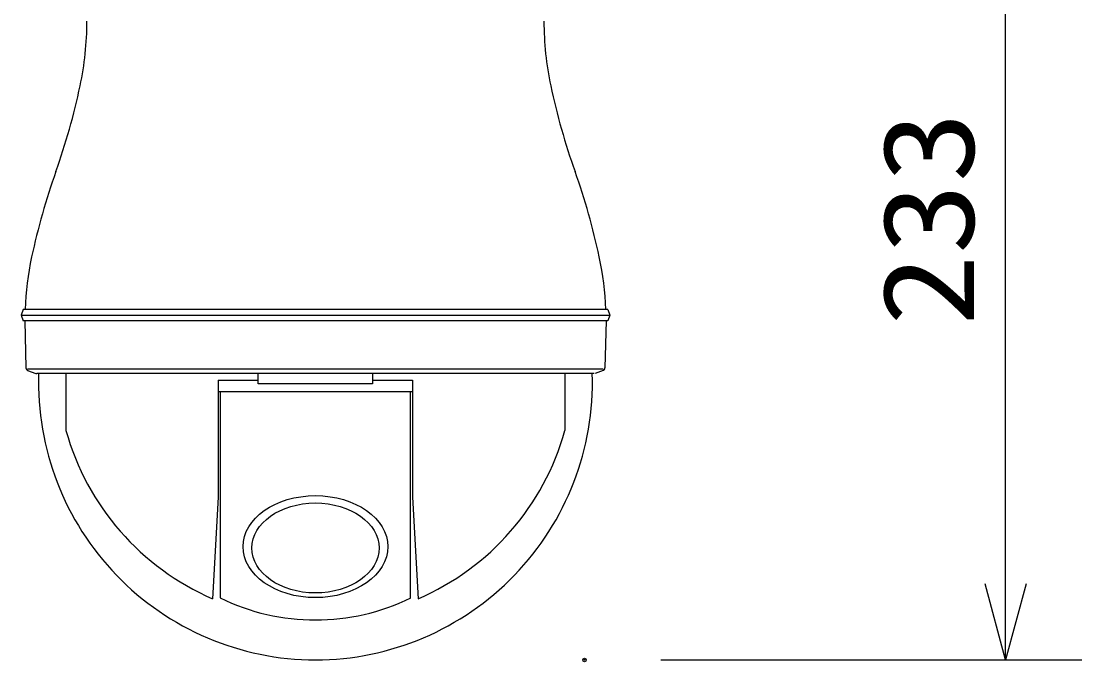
# Model space of a CAD drawing. Units: millimetres, scale not verified. Extents: x -63 to 65, y -57 to 57.
# Drawn here: x -31.79 to -3.95, y -9.1 to 7.71 of the extents above; entities that cross this region are included whole.
import ezdxf
from ezdxf.enums import TextEntityAlignment as Align

# ---------------------------------------------------------------- set-up
doc = ezdxf.new("R2010")
doc.units = ezdxf.units.MM
doc.header["$LTSCALE"] = 0.190236
doc.header["$PDMODE"] = 32
doc.header["$PDSIZE"] = 0.0951
for name, color, linetype in [('0-2_GAIKEI', 1, 'Continuous'), ('0-4_SUNPO', 3, 'Continuous'), ('0-5_DEFPOINTS', 7, 'Continuous')]:
    doc.layers.add(name, color=color, linetype=linetype)
doc.styles.add('ＭＳ ゴシック', font='')
doc.styles.get('ＭＳ ゴシック').set_extended_font_data('MS Gothic')

# ---------------------------------------------------------------- blocks, each defined once
blk = doc.blocks.new('_OPEN30')
at = {"layer": '0-5_DEFPOINTS'}
blk.add_line((0, 0), (-1, 0), dxfattribs=at)
blk.add_lwpolyline([(-1, 0.26795), (0, 0), (-1, -0.26795)], dxfattribs=at)

msp = doc.modelspace()

# ---------------------------------------------------------------- linework, layer by layer
at = {"layer": '0-2_GAIKEI', "color": 7}
for p, q in [((-16.3906, 0.1438), (-31.7409, 0.1438)), ((-16.3906, 0.1438), (-16.3407, -0.0062)), ((-16.3906, -0.156), (-31.7409, -0.156)), ((-31.6957, -0.156), (-31.6671, -1.3889)), ((-16.4355, -0.156), (-16.4642, -1.3889)), ((-16.3407, -0.0062), (-16.3906, -0.156)), ((-16.4643, -1.3911), (-16.4642, -1.3889)), ((-16.5078, -1.4219), (-31.6236, -1.4219)), ((-31.6233, -1.4518), (-31.6213, -1.4525)), ((-31.6213, -1.4525), (-31.4075, -1.5317)), ((-31.4075, -1.5317), (-31.3832, -1.5363)), ((-16.5101, -1.4525), (-16.7237, -1.5317))]:
    msp.add_line(p, q, dxfattribs=at)
at = {"layer": '0-2_GAIKEI'}
for p, q in [((-31.7907, -0.0062), (-16.3407, -0.0062)), ((-25.5658, -1.5363), (-31.3832, -1.5363)), ((-30.6157, -1.5363), (-30.6157, -3.0332)), ((-25.5658, -1.7061), (-25.5658, -1.5363)), ((-22.566, -1.5363), (-25.5658, -1.5363)), ((-17.5158, -1.5363), (-22.566, -1.5363)), ((-22.566, -1.5363), (-22.566, -1.7061)), ((-17.5158, -1.5363), (-17.5158, -3.0327)), ((-16.7478, -1.5363), (-17.5158, -1.5363)), ((-26.6157, -1.7061), (-25.5658, -1.7061)), ((-26.6157, -1.7061), (-26.6157, -2.0061)), ((-25.5658, -1.8061), (-25.5658, -1.7061)), ((-22.566, -1.8061), (-25.5658, -1.8061)), ((-22.566, -1.7061), (-22.566, -1.8061)), ((-22.566, -1.7061), (-21.5159, -1.7061)), ((-21.5159, -1.7061), (-21.5159, -2.0061)), ((-26.6157, -2.0061), (-21.5159, -2.0061)), ((-26.6157, -2.0061), (-26.6157, -4.7781)), ((-26.5659, -2.0061), (-26.5659, -7.4284)), ((-21.5659, -7.4284), (-21.5659, -2.0061)), ((-21.5159, -2.0061), (-21.5159, -4.7781)), ((-26.6157, -4.7781), (-26.766, -7.4469)), ((-21.5162, -4.7781), (-21.3658, -7.4469))]:
    msp.add_line(p, q, dxfattribs=at)
at = {"layer": '0-2_GAIKEI', "color": 7}
for points in [[(-31.7409, 0.1438), (-31.7907, -0.0062), (-31.7409, -0.156)], [(-31.6671, -1.3889), (-31.667, -1.3911), (-31.6668, -1.3932), (-31.6666, -1.3953), (-31.6663, -1.3974), (-31.6659, -1.3994), (-31.6655, -1.4015), (-31.6651, -1.4035), (-31.6645, -1.4055), (-31.6639, -1.4075), (-31.6633, -1.4095), (-31.6626, -1.4115), (-31.6618, -1.4134), (-31.661, -1.4153), (-31.6602, -1.4171), (-31.6593, -1.419), (-31.6583, -1.4208), (-31.6573, -1.4226), (-31.6562, -1.4243), (-31.6551, -1.426), (-31.6539, -1.4277), (-31.6527, -1.4293), (-31.6514, -1.431), (-31.6501, -1.4325), (-31.6487, -1.4341), (-31.6473, -1.4356), (-31.6459, -1.437), (-31.6444, -1.4384), (-31.6429, -1.4398), (-31.6413, -1.4411), (-31.6397, -1.4424), (-31.638, -1.4436), (-31.6363, -1.4448), (-31.6345, -1.446), (-31.6328, -1.4471), (-31.6309, -1.4481), (-31.6291, -1.4491), (-31.6272, -1.4501), (-31.6253, -1.4509), (-31.6233, -1.4518)], [(-16.5101, -1.4525), (-16.5081, -1.4518), (-16.5061, -1.4509), (-16.5042, -1.4501), (-16.5023, -1.4491), (-16.5005, -1.4481), (-16.4986, -1.4471), (-16.4968, -1.446), (-16.4951, -1.4448), (-16.4934, -1.4436), (-16.4917, -1.4424), (-16.4901, -1.4411), (-16.4885, -1.4398), (-16.487, -1.4384), (-16.4855, -1.437), (-16.484, -1.4356), (-16.4826, -1.4341), (-16.4812, -1.4325), (-16.4799, -1.431), (-16.4786, -1.4293), (-16.4774, -1.4277), (-16.4762, -1.426), (-16.4751, -1.4243), (-16.474, -1.4226), (-16.473, -1.4208), (-16.4721, -1.419), (-16.4711, -1.4171), (-16.4703, -1.4153), (-16.4695, -1.4134), (-16.4687, -1.4115), (-16.468, -1.4095), (-16.4674, -1.4075), (-16.4668, -1.4055), (-16.4662, -1.4035), (-16.4658, -1.4015), (-16.4654, -1.3994), (-16.465, -1.3974), (-16.4647, -1.3953), (-16.4645, -1.3932), (-16.4643, -1.3911)]]:
    msp.add_lwpolyline(points, dxfattribs=at)
for centre, radius, start, end in [((-38.0657, 7.6939), 8, 347.90147, 0.14061), ((-10.066, 7.6939), 8, 179.85939, 192.09853), ((-47.7974, 9.7762), 17.952, 340.44142, 347.91306), ((-0.3343, 9.7762), 17.952, 192.08694, 199.55858), ((-13.9174, -2.2558), 18.0012, 160.45481, 167.87949), ((-34.2143, -2.2558), 18.0012, 12.12051, 19.54519), ((-23.7011, -0.156), 7.9947, 167.87054, 177.85114), ((-24.4306, -0.156), 7.9947, 2.14886, 12.12946), ((-24.0469, -1.7653), 7.2905, 178.19836, 269.85014), ((-24.085, -1.7653), 7.2905, 270.14986, 1.80164)]:
    msp.add_arc(centre, radius, start, end, dxfattribs=at)
at = {"layer": '0-2_GAIKEI'}
for centre, radius, start, end in [((-24.0661, -1.2062), 6.7997, 195.58618, 246.60503), ((-24.0661, -1.2058), 6.8003, 293.39716, 344.41589), ((-24.0659, -2.307), 5.699, 243.98071, 296.02001)]:
    msp.add_arc(centre, radius, start, end, dxfattribs=at)
for centre, major_axis, ratio in [((-24.0659, -6.0804), (1.9001, 0), 0.704481), ((-24.0659, -6.1156), (1.6697, 0), 0.707354)]:
    msp.add_ellipse(centre, major_axis=major_axis, ratio=ratio, dxfattribs=at)
at = {"layer": '0-4_SUNPO'}
for p, q in [((-5.9461, -7.0558), (-5.9461, 12.2442)), ((-15.0018, -9.0558), (-3.9461, -9.0558))]:
    msp.add_line(p, q, dxfattribs=at)
at = {"layer": '0-5_DEFPOINTS'}
msp.add_point((-17.0018, -9.0558), dxfattribs=at)

# ---------------------------------------------------------------- block references
at = {"layer": '0-4_SUNPO', "xscale": 2, "yscale": 2, "rotation": 270}
msp.add_blockref('_OPEN30', (-5.9461, -9.0558), dxfattribs=at)

# ---------------------------------------------------------------- texts
at = {"layer": '0-4_SUNPO', "style": 'ＭＳ ゴシック', "width": 1.15}
msp.add_text('233', height=2.406, rotation=90, dxfattribs=at).set_placement((-6.0557, -0.293), align=Align.BOTTOM_LEFT)

doc.saveas('drawing.dxf')
